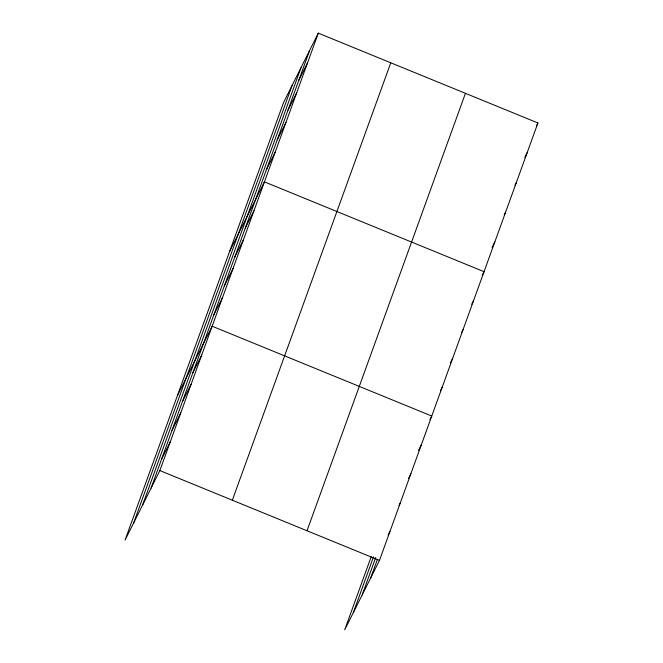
<?xml version="1.0" encoding="UTF-8"?>
<svg xmlns="http://www.w3.org/2000/svg" width="663" height="663" viewBox="0 0 663 663"><rect width="100%" height="100%" fill="white"/><g stroke="black" fill="none" stroke-linecap="round" stroke-linejoin="round"><path stroke-width="0.99" d="M133.669 522.892L292.101 85.461M142.512 505.223L300.952 67.8M151.098 488.084L309.538 50.653M318.298 33.15L283.524 102.608L125.083 540.03L159.866 470.573L318.298 33.15L537.917 122.97L379.476 560.392L344.702 629.85L371.189 556.713M232.34 500.217L390.772 62.786M307.01 530.756L465.443 93.326M353.288 612.703L373.501 556.887M362.131 595.043L375.722 557.508M370.716 577.896L377.338 559.613M298.764 80.397L307.524 62.894M287.991 110.149L296.751 92.638M277.217 139.893L285.977 122.382M266.443 169.637L275.203 152.134M229.655 251.335L264.429 181.877L484.048 271.689L482.2 275.377M245.211 228.254L253.979 210.743M234.752 257.12L243.52 239.616M224.293 285.993L233.061 268.482M213.842 314.859L222.611 297.356M177.369 395.678L212.152 326.229L431.762 416.041L429.922 419.729M192.925 372.598L201.693 355.095M182.474 401.471L191.234 383.968M172.015 430.345L180.784 412.834M161.557 459.21L170.325 441.707M536.533 125.73L537.917 122.97M524.831 157.322L527.143 152.714M514.985 185.217L516.369 182.458M504.212 214.969L505.596 212.201M492.054 247.473L494.822 241.945M471.741 304.251L473.589 300.563M461.746 332.196L463.13 329.428M450.368 362.91L452.68 358.302M440.373 390.855L442.221 387.175M418.535 450.442L421.303 444.914M408.541 478.388L410.853 473.78M399.01 505.413L400.394 502.653M388.095 535.207L389.935 531.519M159.866 470.573L379.476 560.392"/></g></svg>
